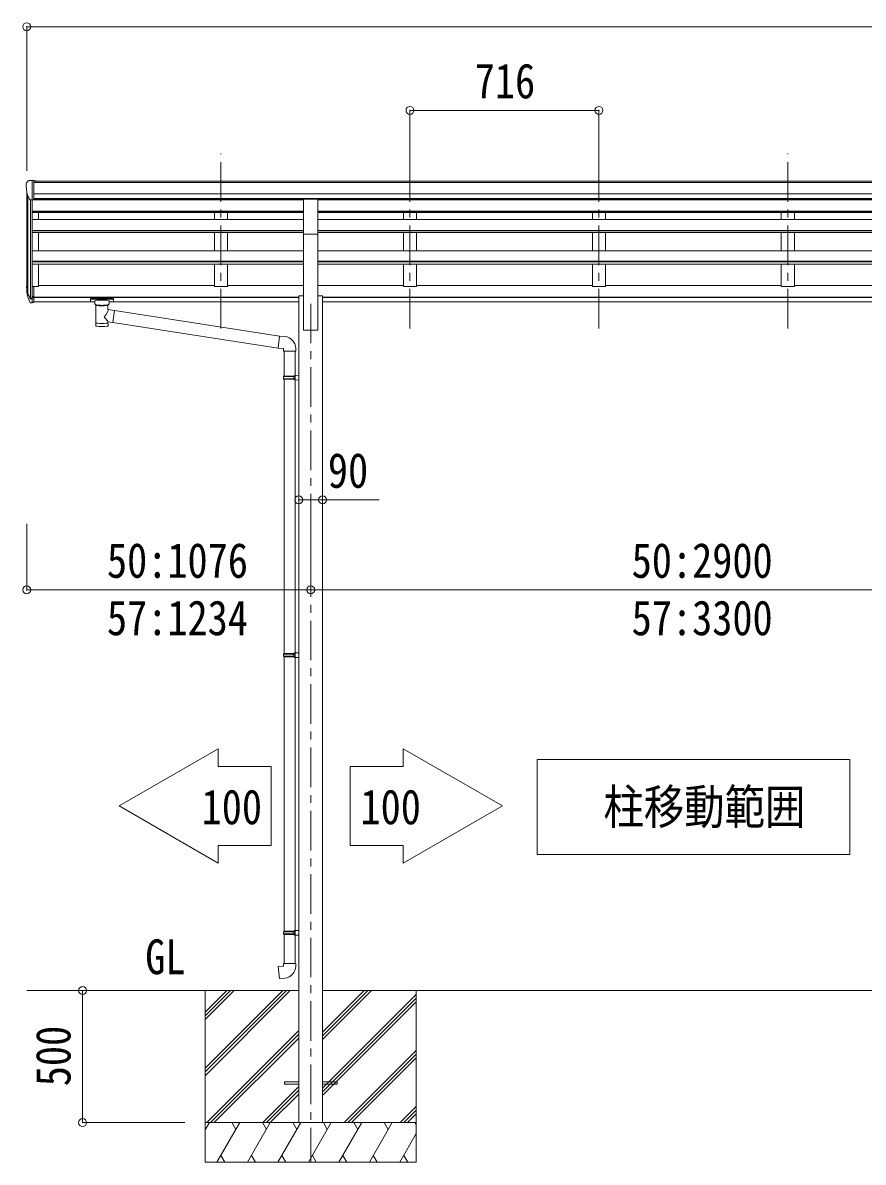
# Model space of a CAD drawing. Units: millimetres at full size, sheet at 1:30; some dimension numbers follow another scale. Extents: x -8385 to 8479, y -5853 to 5787.
# Drawn here: x -241 to 2943, y -3295 to 1018 of the extents above; entities that cross this region are included whole.
import ezdxf
from ezdxf.enums import TextEntityAlignment as Align

# ---------------------------------------------------------------- set-up
doc = ezdxf.new("R2010")
doc.units = ezdxf.units.MM
doc.header["$LTSCALE"] = 30
doc.header["$PDMODE"] = 32
doc.header["$PDSIZE"] = 30
doc.linetypes.add('CHAIN1', pattern=[8, 5, -1, 1, -1])
for name, color, linetype, lineweight in [('0-0_0', 7, 'Continuous', 9), ('0-1_本体', 4, 'Continuous', 9), ('0-2_部品', 7, 'Continuous', 9), ('0-3_ELV2', 4, 'Continuous', 9), ('0-6_OTH_LINE', 7, 'Continuous', 9), ('0-8_PARTS2', 5, 'CHAIN1', 9), ('0-A_寸法', 6, 'Continuous', 9)]:
    doc.layers.add(name, color=color, linetype=linetype, lineweight=lineweight)
doc.styles.add('ＭＳ ゴシック', font='')
doc.styles.get('ＭＳ ゴシック').set_extended_font_data('MS Gothic')

msp = doc.modelspace()

# ---------------------------------------------------------------- linework, layer by layer
at = {"layer": '0-0_0'}
for p, q in [((-225.87, -2645.47), (804.93, -2645.47)), ((450.13, -2939.65), (744.31, -2645.47)), ((450.13, -2953.79), (758.45, -2645.47)), ((450.13, -2967.93), (772.6, -2645.47)), ((450.13, -2755.8), (560.46, -2645.47)), ((450.13, -2741.66), (546.32, -2645.47)), ((450.13, -2727.52), (532.18, -2645.47)), ((895.33, -2645.47), (3704.93, -2645.47)), ((895.33, -2831.1), (1080.96, -2645.47)), ((895.33, -2816.96), (1066.82, -2645.47)), ((895.33, -2802.82), (1052.68, -2645.47)), ((895.33, -3014.95), (1250.13, -2660.15)), ((1250.13, -2645.47), (1250.13, -3295.47)), ((895.33, -3029.09), (1250.13, -2674.29)), ((897.59, -3040.97), (1250.13, -2688.44)), ((456.44, -3145.47), (804.93, -2796.98)), ((470.58, -3145.47), (804.93, -2811.13)), ((484.73, -3145.47), (804.93, -2825.27)), ((976.94, -3145.47), (1250.13, -2872.28)), ((991.08, -3145.47), (1250.13, -2886.43)), ((1005.23, -3145.47), (1250.13, -2900.57)), ((668.57, -3145.47), (804.93, -3009.11)), ((682.72, -3145.47), (804.93, -3023.26)), ((696.86, -3145.47), (804.93, -3037.4)), ((1189.07, -3145.47), (1250.13, -3084.41)), ((1203.22, -3145.47), (1250.13, -3098.56)), ((1250.13, -3145.47), (450.13, -3145.47)), ((450.13, -3172.98), (466.01, -3145.47)), ((494.88, -3295.47), (581.48, -3145.47)), ((566.48, -3171.45), (551.48, -3145.47)), ((610.35, -3295.47), (696.95, -3145.47)), ((681.95, -3171.45), (666.95, -3145.47)), ((725.82, -3295.47), (812.42, -3145.47)), ((797.42, -3171.45), (782.42, -3145.47)), ((841.29, -3295.47), (927.89, -3145.47)), ((912.89, -3171.45), (897.89, -3145.47)), ((956.76, -3295.47), (1043.36, -3145.47)), ((1028.36, -3171.45), (1013.36, -3145.47)), ((1072.23, -3295.47), (1158.83, -3145.47)), ((1128.83, -3145.47), (1143.83, -3171.45)), ((1217.36, -3145.47), (1250.13, -3112.7)), ((1244.3, -3145.47), (1250.13, -3155.57)), ((1187.7, -3295.47), (1250.13, -3187.33)), ((509.88, -3269.49), (524.87, -3295.47)), ((625.35, -3269.49), (640.35, -3295.47)), ((740.82, -3269.49), (755.82, -3295.47)), ((856.29, -3269.49), (871.29, -3295.47)), ((971.76, -3269.49), (986.76, -3295.47)), ((1087.23, -3269.49), (1102.23, -3295.47)), ((1202.7, -3269.49), (1217.7, -3295.47))]:
    msp.add_line(p, q, dxfattribs=at)
msp.add_lwpolyline([(450.13, -2645.47), (450.13, -3295.47), (1250.13, -3295.47)], dxfattribs=at)
at = {"layer": '0-1_本体', "color": 5, "linetype": 'CHAIN1'}
for p, q in [((510.13, -139.27), (510.13, 523.26)), ((850.13, -45.47), (850.13, -3295.47))]:
    msp.add_line(p, q, dxfattribs=at)
at = {"layer": '0-1_本体'}
for p, q in [((-199.37, 418.65), (4799.63, 418.65)), ((-199.37, 413.3), (4799.63, 413.3)), ((-225.87, 17.65), (-225.87, 381.9)), ((-221.59, 363.1), (-221.59, -6.61)), ((-211.87, 347.74), (-211.87, -24.61)), ((-205.87, 347.27), (-205.87, 19.82)), ((-205.87, 347.26), (822.63, 347.26)), ((-199.37, 369.77), (4799.63, 369.77)), ((-199.37, 352.1), (4799.63, 352.1)), ((822.63, 349.73), (-199.37, 349.73)), ((485.13, 349.73), (485.13, 347.26)), ((535.13, 349.73), (535.13, 347.26)), ((877.63, 349.73), (3722.63, 349.73)), ((877.63, 347.26), (3722.63, 347.26)), ((1201.13, 349.73), (1201.13, 347.26)), ((1251.13, 349.73), (1251.13, 347.26)), ((1917.13, 349.73), (1917.13, 347.26)), ((1967.13, 349.73), (1967.13, 347.26)), ((2633.13, 349.73), (2633.13, 347.26)), ((2683.13, 349.73), (2683.13, 347.26)), ((-205.87, 305.07), (822.63, 305.07)), ((-205.87, 303.67), (822.63, 303.67)), ((877.63, 305.07), (3722.63, 305.07)), ((877.63, 303.67), (3722.63, 303.67)), ((-205.87, 299.98), (822.63, 299.98)), ((-205.87, 272.74), (822.63, 272.74)), ((-180.87, 272.74), (-180.87, 299.98)), ((485.13, 299.98), (485.13, 272.74)), ((535.13, 299.98), (535.13, 272.74)), ((877.63, 299.98), (3722.63, 299.98)), ((877.63, 272.74), (3722.63, 272.74)), ((1201.13, 299.98), (1201.13, 272.74)), ((1251.13, 299.98), (1251.13, 272.74)), ((1917.13, 299.98), (1917.13, 272.74)), ((1967.13, 299.98), (1967.13, 272.74)), ((2633.13, 299.98), (2633.13, 272.74)), ((2683.13, 299.98), (2683.13, 272.74)), ((-205.87, 232.01), (822.63, 232.01)), ((-205.87, 230.52), (822.63, 230.52)), ((-205.87, 223.71), (822.63, 223.71)), ((-180.87, 154.22), (-180.87, 223.71)), ((485.13, 223.71), (485.13, 154.22)), ((535.13, 223.71), (535.13, 154.22)), ((822.63, -145.47), (822.63, 218.47)), ((877.63, 232.01), (3722.63, 232.01)), ((877.63, 230.52), (3722.63, 230.52)), ((877.63, 223.71), (3722.63, 223.71)), ((877.63, -145.47), (877.63, 218.47)), ((1201.13, 223.71), (1201.13, 154.22)), ((1251.13, 223.71), (1251.13, 154.22)), ((1917.13, 223.71), (1917.13, 154.22)), ((1967.13, 223.71), (1967.13, 154.22)), ((2633.13, 223.71), (2633.13, 154.22)), ((2683.13, 223.71), (2683.13, 154.22)), ((-205.87, 154.22), (822.63, 154.22)), ((877.63, 154.22), (3722.63, 154.22)), ((-205.87, 114.91), (822.63, 114.91)), ((-205.87, 113.43), (822.63, 113.43)), ((-205.87, 103.95), (822.63, 103.95)), ((-180.87, 19), (-180.87, 103.95)), ((485.13, 103.95), (485.13, 19)), ((877.63, 114.91), (3722.63, 114.91)), ((877.63, 113.43), (3722.63, 113.43)), ((877.63, 103.95), (3722.63, 103.95)), ((1201.13, 103.95), (1201.13, 19)), ((1917.13, 103.95), (1917.13, 19)), ((2633.13, 103.95), (2633.13, 19)), ((-199.37, 19), (-180.87, 19)), ((-180.87, 23.8), (485.13, 23.8)), ((535.13, 23.8), (822.63, 23.8)), ((877.63, 23.8), (1201.13, 23.8)), ((1251.13, 23.8), (1917.13, 23.8)), ((1967.13, 23.8), (2633.13, 23.8)), ((2683.13, 23.8), (3349.13, 23.8)), ((-199.37, -20.51), (805.13, -20.51)), ((-199.37, -21.89), (805.13, -21.89)), ((-199.37, -39.07), (32.13, -39.07)), ((86.13, -39.07), (805.13, -39.07)), ((805.13, -15.47), (822.63, -15.47)), ((805.13, -15.47), (805.13, -3145.47)), ((877.63, -15.47), (895.13, -15.47)), ((895.13, -15.47), (895.13, -3145.47)), ((895.13, -20.51), (3705.13, -20.51)), ((895.13, -21.89), (3705.13, -21.89)), ((895.13, -39.07), (3705.13, -39.07)), ((822.63, -145.47), (877.63, -145.47))]:
    msp.add_line(p, q, dxfattribs=at)
at = {"layer": '0-1_本体', "color": 6}
for p, q in [((-14.3, -2645.47), (372.7, -2645.47)), ((-14.3, -2645.47), (-14.3, -3145.47)), ((-14.3, -3145.47), (372.7, -3145.47))]:
    msp.add_line(p, q, dxfattribs=at)
at = {"layer": '0-1_本体'}
for points in [[(535.13, 103.95), (535.13, 19), (485.13, 19)], [(1251.13, 103.95), (1251.13, 19), (1201.13, 19)], [(1967.13, 103.95), (1967.13, 19), (1917.13, 19)], [(2683.13, 103.95), (2683.13, 19), (2633.13, 19)]]:
    msp.add_lwpolyline(points, dxfattribs=at)
at = {"layer": '0-1_本体', "color": 6}
for p in [(-14.3, -2645.47), (-14.3, -3145.47)]:
    msp.add_point(p, dxfattribs=at)
at = {"layer": '0-2_部品'}
for p, q in [((-227.87, 410.88), (-227.87, 410.25)), ((-220.96, 419.68), (-225.03, 413.88)), ((-217.87, 420.25), (-220.2, 420.11)), ((-217.87, 420.25), (-199.37, 420.25)), ((-205.87, 347.27), (-205.87, 420.25)), ((-199.37, 420.25), (-189.37, 420.16)), ((-199.37, 348.27), (-199.37, 420.25)), ((-189.37, 418.65), (-189.37, 420.16)), ((-213.49, 349.08), (-222.77, 365.15)), ((-205.87, 347.27), (-211.08, 347.59)), ((-199.37, 348.27), (-205.87, 348.27)), ((822.63, 350.38), (877.63, 350.38)), ((822.63, 218.31), (822.63, 350.38)), ((877.63, 218.31), (877.63, 350.38)), ((822.63, 218.31), (877.63, 218.31)), ((-205.87, 19.82), (-205.87, -42.06)), ((-199.37, 19.82), (-205.87, 19.82)), ((-199.37, 19.82), (-199.37, -41.24)), ((-223.48, -6.22), (-213.31, -25.39)), ((-212.3, -24.14), (-222.06, -5.72)), ((-220.89, -23.07), (-213.31, -40.56)), ((-205.87, -24.89), (-211, -24.89)), ((-205.87, -26.89), (-210.71, -26.89)), ((-205.87, -42.06), (-210.71, -42.06)), ((-199.37, -18.49), (-205.87, -18.49)), ((-199.37, -23.89), (-205.87, -23.89)), ((-199.37, -41.24), (-205.87, -41.24)), ((15.63, -26.95), (15.63, -37.71)), ((15.63, -27.14), (15.63, -28.68)), ((17.63, -26.29), (100.63, -26.29)), ((17.63, -28.47), (100.63, -28.47)), ((17.63, -38.38), (32.13, -38.38)), ((32.13, -45.18), (32.13, -34.91)), ((86.13, -45.18), (86.13, -34.91)), ((86.13, -38.38), (100.63, -38.38)), ((102.63, -26.95), (102.63, -37.71)), ((36.23, -49.68), (36.21, -129.98)), ((82.03, -67.26), (82.03, -49.67)), ((107.25, -71.16), (82.03, -67.25)), ((107.25, -71.16), (100.23, -116.42)), ((107.25, -71.16), (731.22, -167.96)), ((82.05, -129.98), (82.03, -113.35)), ((82.03, -113.6), (100.23, -116.42)), ((727.21, -213.79), (100.23, -116.42)), ((752.05, -169.78), (731.22, -167.96)), ((793.13, -225.53), (793.13, -214.61)), ((747.13, -225.53), (793.13, -225.53)), ((749.13, -225.53), (749.13, -319.53)), ((791.13, -225.53), (791.13, -316.97)), ((747.13, -321.53), (748.13, -319.53)), ((747.13, -321.53), (791.13, -321.53)), ((747.13, -321.53), (747.13, -329.53)), ((747.13, -329.53), (791.13, -329.53)), ((747.13, -329.53), (748.13, -331.53)), ((748.13, -319.53), (791.13, -319.53)), ((748.13, -331.53), (791.13, -331.53)), ((749.13, -331.53), (749.13, -1370.2)), ((786.65, -321.53), (786.22, -319.53)), ((789.13, -317.03), (805.13, -316.56)), ((789.13, -319.03), (789.13, -317.03)), ((789.13, -319.03), (791.13, -319.03)), ((789.13, -334.03), (789.13, -332.03)), ((789.13, -334.03), (805.13, -334.5)), ((791.13, -334.09), (791.13, -1367.64)), ((805.13, -316.56), (805.13, -334.5)), ((747.13, -1372.2), (748.13, -1370.2)), ((747.13, -1372.2), (791.13, -1372.2)), ((747.13, -1372.2), (747.13, -1380.2)), ((747.13, -1380.2), (791.13, -1380.2)), ((747.13, -1380.2), (748.13, -1382.2)), ((748.13, -1370.2), (791.13, -1370.2)), ((786.65, -1372.2), (786.22, -1370.2)), ((789.13, -1367.7), (805.13, -1367.23)), ((789.13, -1369.7), (789.13, -1367.7)), ((789.13, -1369.7), (791.13, -1369.7)), ((805.13, -1367.23), (805.13, -1385.17)), ((748.13, -1382.2), (791.13, -1382.2)), ((749.13, -1382.2), (749.13, -2420.88)), ((789.13, -1384.7), (789.13, -1382.7)), ((789.13, -1384.7), (805.13, -1385.17)), ((791.13, -1384.76), (791.13, -2418.32)), ((747.13, -2422.88), (748.13, -2420.88)), ((747.13, -2422.88), (791.13, -2422.88)), ((747.13, -2422.88), (747.13, -2430.88)), ((747.13, -2430.88), (791.13, -2430.88)), ((747.13, -2430.88), (748.13, -2432.88)), ((748.13, -2420.88), (791.13, -2420.88)), ((748.13, -2432.88), (791.13, -2432.88)), ((749.13, -2432.88), (749.13, -2542.88)), ((786.65, -2422.88), (786.22, -2420.88)), ((789.13, -2418.38), (805.13, -2417.91)), ((789.13, -2420.38), (789.13, -2418.38)), ((789.13, -2420.38), (791.13, -2420.38)), ((789.13, -2435.38), (789.13, -2433.38)), ((789.13, -2435.38), (805.13, -2435.85)), ((791.13, -2435.44), (791.13, -2542.88)), ((805.13, -2417.91), (805.13, -2435.85)), ((747.13, -2542.88), (793.13, -2542.88)), ((747.13, -2552.88), (747.13, -2542.88)), ((793.13, -2542.88), (793.13, -2553.79))]:
    msp.add_line(p, q, dxfattribs=at)
for points in [[(15.63, -26.95), (15.67, -26.76), (15.75, -26.62), (15.85, -26.53), (15.95, -26.47), (16.07, -26.42), (16.37, -26.36), (16.86, -26.31), (17.4, -26.29), (17.63, -26.29)], [(15.63, -37.71), (15.67, -37.91), (15.75, -38.04), (15.85, -38.14), (15.95, -38.2), (16.07, -38.24), (16.37, -38.31), (16.86, -38.35), (17.4, -38.37), (17.63, -38.38)], [(100.63, -26.29), (100.98, -26.29), (101.51, -26.32), (101.96, -26.37), (102.27, -26.45), (102.44, -26.54), (102.56, -26.68), (102.62, -26.86), (102.63, -26.95)], [(100.63, -38.38), (100.98, -38.37), (101.51, -38.35), (101.96, -38.3), (102.27, -38.22), (102.44, -38.12), (102.56, -37.98), (102.62, -37.8), (102.63, -37.71)], [(32.17, -45.13), (32.15, -45.48), (32.39, -46.44), (32.91, -47.32), (33.72, -48.16), (34.83, -48.96), (36.23, -49.68)], [(82.03, -49.67), (82.26, -49.58), (83.62, -48.84), (84.73, -48), (85.49, -47.13), (85.95, -46.23), (86.12, -45.34)], [(731.22, -167.96), (727.21, -213.79), (747.13, -215.53), (747.13, -225.53)], [(786.65, -321.53), (786.65, -329.53), (786.22, -331.53)], [(789.13, -332.03), (791.13, -332.03), (791.13, -319.03)], [(786.65, -1372.2), (786.65, -1380.2), (786.22, -1382.2)], [(789.13, -1382.7), (791.13, -1382.7), (791.13, -1369.7)], [(786.65, -2422.88), (786.65, -2430.88), (786.22, -2432.88)], [(789.13, -2433.38), (791.13, -2433.38), (791.13, -2420.38)], [(752.05, -2598.62), (731.22, -2600.45), (727.21, -2554.62), (747.13, -2552.88)]]:
    msp.add_lwpolyline(points, dxfattribs=at)
for centre, radius, start, end in [((-224.87, 410.88), 3, 93, 180), ((-25.87, 410.25), 202, 180, 192.90261), ((-220.14, 419.11), 1, 93.5, 145), ((-210.89, 350.58), 3, 210, 266.5), ((-137.21, 15.95), 89.07, 174.49576, 194.41188), ((-137.92, 20.23), 88.05, 177.22392, 197.21071), ((-92.65, 13.01), 133.22, 183.27987, 195.71302), ((-210.71, -23.89), 3, 210, 270), ((-210.71, -39.06), 3, 210, 270), ((-211, -23.39), 1.5, 210, 270), ((748.13, -214.61), 45, 0, 85), ((748.13, -2553.79), 45, 275, 0)]:
    msp.add_arc(centre, radius, start, end, dxfattribs=at)
for centre, major_axis, ratio, start_param, end_param in [((17.63, -28.68), (2, 0), 0.109601, 1.5707963, 3.1415927), ((59.13, -34.91), (27, 0), 0.122176, 6.2831853, 9.424778), ((100.63, -28.68), (2, 0), 0.109601, 0, 1.5707963), ((59.14, -50.14), (-22.91, 0.42), 0.072511, 0.0008029, 1.5715993), ((59.14, -51.76), (-22.91, 0.42), 0.072511, 0.0008029, 1.5715993), ((59.12, -50.14), (22.92, 0.42), 0.07247, 4.71158, 6.2823764), ((59.12, -51.76), (22.92, 0.42), 0.07247, 4.71158, 6.2823764), ((59.13, -93.8), (-22.81, -26.62), 0.234429, 1.6855472, 3.1268519), ((70.13, -45.18), (16, 0), 0.361356, 6.2636979, 6.2831853), ((59.13, -117.53), (22.91, 0), 0.122865, 3.1415927, 6.2831853), ((61.69, -91.15), (20.32, -22.25), 0.045535, 0.0389954, 1.3075346), ((59.13, -129.98), (22.92, 0), 0.101955, 3.1415499, 6.2833984)]:
    msp.add_ellipse(centre, major_axis=major_axis, ratio=ratio, start_param=start_param, end_param=end_param, dxfattribs=at)
at = {"layer": '0-3_ELV2'}
for p, q in [((750.13, -2990.97), (750.13, -2999.97)), ((750.13, -2990.97), (804.93, -2990.97)), ((750.13, -2999.97), (804.93, -2999.97)), ((895.33, -2990.97), (950.13, -2990.97)), ((895.33, -2999.97), (950.13, -2999.97)), ((950.13, -2990.97), (950.13, -2999.97))]:
    msp.add_line(p, q, dxfattribs=at)
at = {"layer": '0-6_OTH_LINE', "color": 6}
for p, q in [((-225.87, -1128.76), (-225.87, -878.76)), ((850.13, -1128.76), (850.13, -878.76)), ((850.13, -1128.76), (-225.87, -1128.76)), ((3750.13, -1128.76), (850.13, -1128.76))]:
    msp.add_line(p, q, dxfattribs=at)
at = {"layer": '0-6_OTH_LINE'}
for p, q in [((499.99, -1729.98), (499.99, -1797.18)), ((1200.27, -1729.98), (1200.27, -1797.18)), ((1707.66, -2130.98), (1707.66, -1770.98)), ((1707.66, -1770.98), (2892.6, -1770.98)), ((2892.6, -1770.98), (2892.6, -2130.98)), ((499.99, -2096.78), (700.39, -2096.78)), ((499.99, -2096.78), (499.99, -2163.98)), ((1200.27, -2096.78), (999.87, -2096.78)), ((1200.27, -2096.78), (1200.27, -2163.98)), ((2892.6, -2130.98), (1707.66, -2130.98))]:
    msp.add_line(p, q, dxfattribs=at)
for points in [[(499.99, -2163.98), (124.14, -1946.98), (499.99, -1729.98)], [(1200.27, -2163.98), (1576.12, -1946.98), (1200.27, -1729.98)], [(499.99, -1797.18), (700.39, -1797.18), (700.39, -2096.78)], [(1200.27, -1797.18), (999.87, -1797.18), (999.87, -2096.78)]]:
    msp.add_lwpolyline(points, dxfattribs=at)
at = {"layer": '0-6_OTH_LINE', "color": 6}
for p in [(-225.87, -1128.76), (850.13, -1128.76)]:
    msp.add_point(p, dxfattribs=at)
at = {"layer": '0-8_PARTS2'}
for p, q in [((1226.13, -139.27), (1226.13, 523.26)), ((1942.13, -139.27), (1942.13, 523.26)), ((2658.13, -139.27), (2658.13, 523.26))]:
    msp.add_line(p, q, dxfattribs=at)
at = {"layer": '0-A_寸法'}
for p, q in [((-225.87, 1002.89), (-225.87, 457.26)), ((-225.87, 1002.89), (4826.13, 1002.89)), ((1226.13, 686.27), (1226.13, 457.26)), ((1226.13, 686.27), (1942.13, 686.27)), ((1942.13, 686.27), (1942.13, 457.26)), ((895.13, -788.1), (804.93, -788.1)), ((895.13, -788.1), (1109.79, -788.1))]:
    msp.add_line(p, q, dxfattribs=at)
for p in [(-225.87, 1002.89), (1226.13, 686.27), (1942.13, 686.27), (804.93, -788.1), (895.13, -788.1)]:
    msp.add_point(p, dxfattribs=at)

# ---------------------------------------------------------------- texts
at = {"layer": '0-0_0', "style": 'ＭＳ ゴシック', "width": 0.85}
msp.add_text('GL', height=132, dxfattribs=at).set_placement((223.28, -2623.35), align=Align.BOTTOM_LEFT)
at = {"layer": '0-1_本体', "color": 7, "style": 'ＭＳ ゴシック', "width": 0.85}
msp.add_text('500', height=132, rotation=90, dxfattribs=at).set_placement((-20.3, -3007.97), align=Align.BOTTOM_LEFT)
at = {"layer": '0-6_OTH_LINE', "style": 'ＭＳ ゴシック', "width": 0.85}
for s, p in [('50:1076', (78.06, -1122.76)), ('50:2900', (2066.06, -1122.76)), ('57:1234', (78.06, -1340.15)), ('57:3300', (2066.06, -1340.15)), ('100', (436.67, -2055.74)), ('100', (1038.59, -2055.74)), ('柱移動範囲', (1959.16, -2055.74))]:
    msp.add_text(s, height=132, dxfattribs=at).set_placement(p, align=Align.BOTTOM_LEFT)
at = {"layer": '0-A_寸法', "color": 7, "style": 'ＭＳ ゴシック', "width": 0.85}
for s, p in [('716', (1471.63, 692.27)), ('90', (915.14, -782.1))]:
    msp.add_text(s, height=132, dxfattribs=at).set_placement(p, align=Align.BOTTOM_LEFT)

doc.saveas('drawing.dxf')
